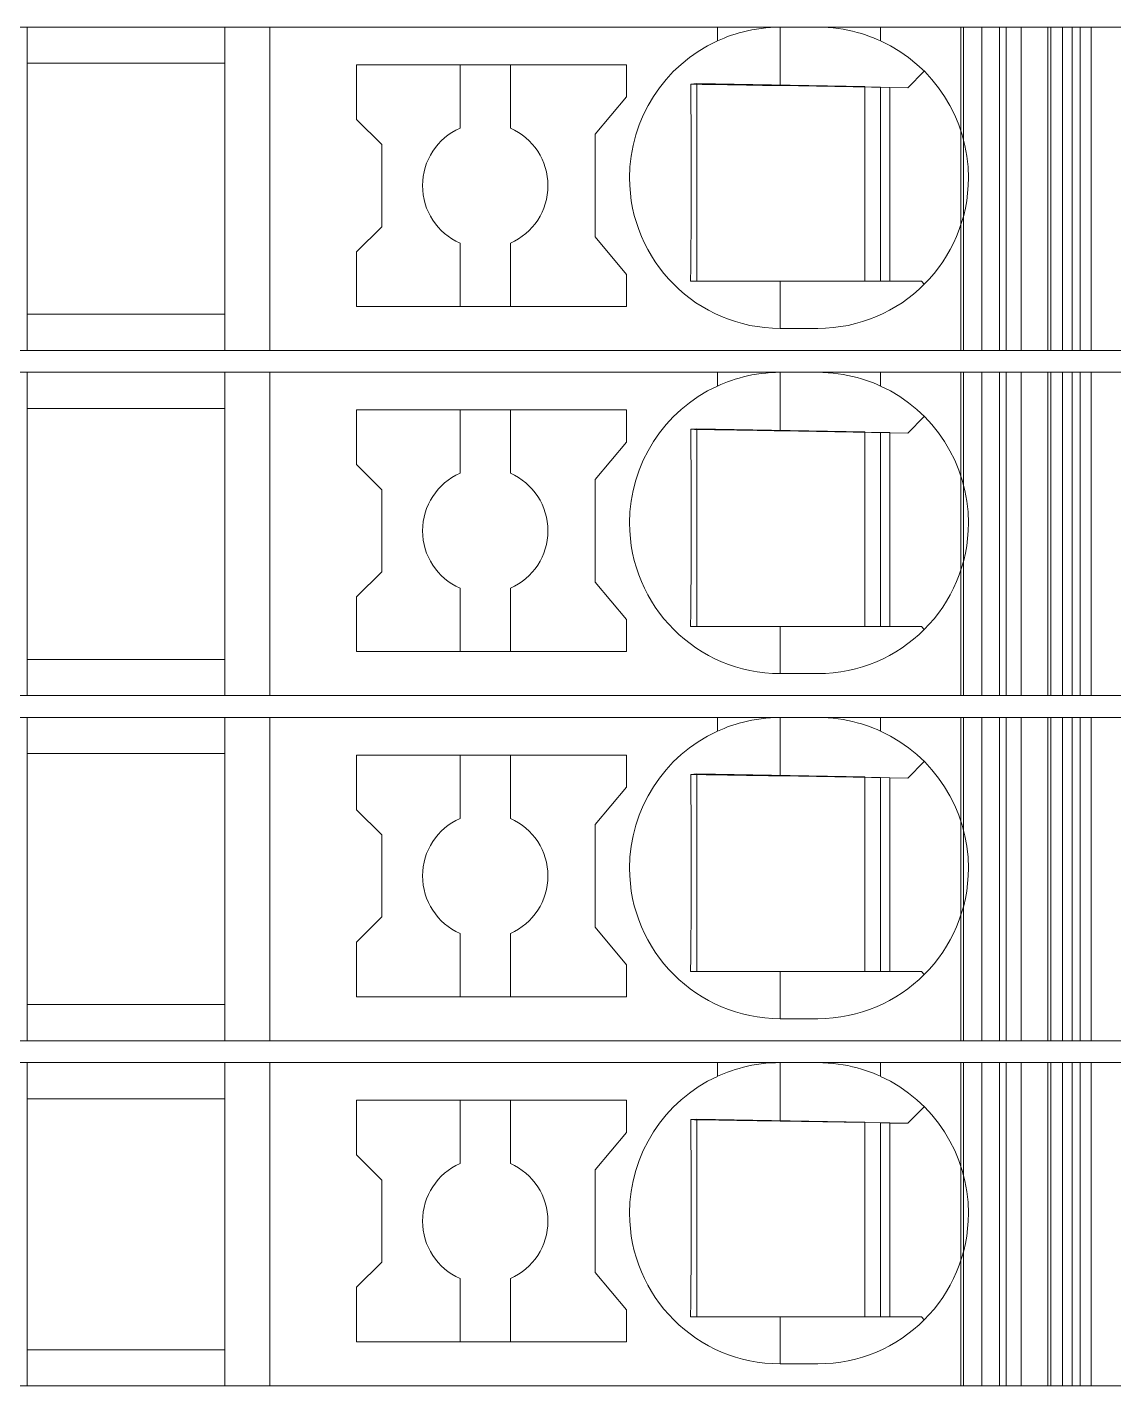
# Model space of a CAD drawing. Header units: millimetres. Extents: x 0 to 2100, y 0 to 1485.
# Drawn here: x 1258.05 to 1275.37, y 425.85 to 447.5 of the extents above; entities that cross this region are included whole.
import ezdxf
from ezdxf.enums import TextEntityAlignment as Align

# ---------------------------------------------------------------- set-up
doc = ezdxf.new("R2010")
doc.units = ezdxf.units.MM
for name, color, linetype, lineweight in [('EPLAN309', 5, 'Continuous', 5), ('EPLAN493', 5, 'Continuous', 5), ('MAIN-1', 7, 'Continuous', 5), ('MAIN-2', 7, 'Continuous', 5)]:
    doc.layers.add(name, color=color, linetype=linetype, lineweight=lineweight)
doc.styles.add('Tahoma', font='')
doc.styles.get('Tahoma').set_extended_font_data('Tahoma')

# ---------------------------------------------------------------- blocks, each defined once
blk = doc.blocks.new('EPLSYM_LibrarySPECIAL_Symbol12_Variant0_Placement8_64')
at = {"layer": 'EPLAN309', "lineweight": 13, "ltscale": 20}
blk.add_lwpolyline([(0, -5.15), (68.15, -5.15), (68.15, 0), (0, 0)], close=True, dxfattribs=at)
at = {"layer": 'EPLAN493', "color": 5, "style": 'Tahoma'}
blk.add_attdef('17_20450', text='', height=2.93475, dxfattribs=at).set_placement((0, -27.293475), align=Align.MIDDLE_RIGHT)
blk = doc.blocks.new('EPLSYM_LibrarySPECIAL_Symbol12_Variant0_Placement8_65')
at = {"layer": 'EPLAN309', "lineweight": 13, "ltscale": 20}
blk.add_lwpolyline([(0, -5.15), (68.15, -5.15), (68.15, 0), (0, 0)], close=True, dxfattribs=at)
at = {"layer": 'EPLAN493', "color": 5, "style": 'Tahoma'}
blk.add_attdef('17_20450', text='', height=2.93475, dxfattribs=at).set_placement((0, -27.293475), align=Align.MIDDLE_RIGHT)
blk = doc.blocks.new('EPLSYM_LibrarySPECIAL_Symbol12_Variant0_Placement8_66')
at = {"layer": 'EPLAN309', "lineweight": 13, "ltscale": 20}
blk.add_lwpolyline([(0, -5.15), (68.15, -5.15), (68.15, 0), (0, 0)], close=True, dxfattribs=at)
at = {"layer": 'EPLAN493', "color": 5, "style": 'Tahoma'}
blk.add_attdef('17_20450', text='', height=2.93475, dxfattribs=at).set_placement((0, -27.293475), align=Align.MIDDLE_RIGHT)
blk = doc.blocks.new('EPLSYM_LibrarySPECIAL_Symbol12_Variant0_Placement8_67')
at = {"layer": 'EPLAN309', "lineweight": 13, "ltscale": 20}
blk.add_lwpolyline([(0, -5.15), (68.15, -5.15), (68.15, 0), (0, 0)], close=True, dxfattribs=at)
at = {"layer": 'EPLAN493', "color": 5, "style": 'Tahoma'}
blk.add_attdef('17_20450', text='', height=2.93475, dxfattribs=at).set_placement((0, -27.293475), align=Align.MIDDLE_RIGHT)

msp = doc.modelspace()

# ---------------------------------------------------------------- linework, layer by layer
at = {"layer": 'MAIN-1'}
for p, q in [((1258.05, 447.5), (1261.2, 447.5)), ((1258.05, 447.5), (1258.05, 442.35)), ((1261.919, 447.5), (1261.2, 447.5)), ((1261.2, 442.35), (1261.2, 447.5)), ((1269.05, 447.5), (1261.919, 447.5)), ((1261.919, 447.5), (1261.919, 442.35)), ((1269.05, 447.5), (1270.05, 447.5)), ((1269.05, 447.282), (1269.05, 447.5)), ((1269.102, 447.305), (1269.05, 447.282)), ((1269.156, 447.327), (1269.102, 447.305)), ((1269.213, 447.349), (1269.156, 447.327)), ((1269.272, 447.37), (1269.213, 447.349)), ((1269.333, 447.39), (1269.272, 447.37)), ((1269.397, 447.409), (1269.333, 447.39)), ((1269.463, 447.427), (1269.397, 447.409)), ((1269.531, 447.443), (1269.463, 447.427)), ((1269.601, 447.458), (1269.531, 447.443)), ((1269.673, 447.47), (1269.601, 447.458)), ((1269.746, 447.481), (1269.673, 447.47)), ((1269.821, 447.489), (1269.746, 447.481)), ((1269.897, 447.495), (1269.821, 447.489)), ((1269.973, 447.499), (1269.897, 447.495)), ((1270.05, 447.5), (1269.973, 447.499)), ((1270.05, 446.568), (1270.05, 447.5)), ((1270.05, 447.5), (1270.65, 447.5)), ((1270.65, 447.5), (1270.732, 447.499)), ((1271.65, 447.5), (1270.65, 447.5)), ((1270.732, 447.499), (1270.814, 447.494)), ((1270.814, 447.494), (1270.896, 447.487)), ((1270.896, 447.487), (1270.975, 447.478)), ((1270.975, 447.478), (1271.053, 447.466)), ((1271.053, 447.466), (1271.13, 447.452)), ((1271.13, 447.452), (1271.204, 447.435)), ((1271.204, 447.435), (1271.275, 447.417)), ((1271.275, 447.417), (1271.345, 447.397)), ((1271.345, 447.397), (1271.411, 447.376)), ((1271.411, 447.376), (1271.475, 447.354)), ((1271.475, 447.354), (1271.536, 447.331)), ((1271.536, 447.331), (1271.594, 447.306)), ((1271.594, 447.306), (1271.65, 447.282)), ((1271.65, 447.5), (1274.704, 447.5)), ((1271.65, 447.282), (1271.65, 447.5)), ((1274.832, 447.5), (1274.704, 447.5)), ((1274.704, 442.35), (1274.704, 447.5)), ((1274.832, 447.5), (1275.367, 447.5)), ((1274.832, 442.35), (1274.832, 447.5)), ((1258.05, 446.925), (1261.2, 446.925)), ((1263.3, 446.9), (1263.3, 446.029)), ((1263.3, 446.9), (1267.6, 446.9)), ((1264.95, 446.9), (1264.95, 445.892)), ((1265.75, 445.892), (1265.75, 446.9)), ((1267.6, 446.389), (1267.6, 446.9)), ((1272.083, 446.533), (1272.347, 446.797)), ((1268.624, 446.592), (1268.625, 446.522)), ((1268.685, 446.591), (1268.624, 446.592)), ((1268.625, 446.522), (1268.625, 446.45)), ((1268.625, 446.45), (1268.626, 446.377)), ((1268.746, 446.59), (1268.685, 446.591)), ((1268.721, 446.591), (1268.721, 443.45)), ((1268.809, 446.589), (1268.746, 446.59)), ((1268.873, 446.588), (1268.809, 446.589)), ((1268.937, 446.587), (1268.873, 446.588)), ((1269.003, 446.586), (1268.937, 446.587)), ((1269.071, 446.585), (1269.003, 446.586)), ((1269.14, 446.584), (1269.071, 446.585)), ((1269.21, 446.582), (1269.14, 446.584)), ((1269.283, 446.581), (1269.21, 446.582)), ((1269.358, 446.58), (1269.283, 446.581)), ((1269.435, 446.579), (1269.358, 446.58)), ((1269.514, 446.577), (1269.435, 446.579)), ((1269.597, 446.576), (1269.514, 446.577)), ((1269.682, 446.575), (1269.597, 446.576)), ((1269.771, 446.573), (1269.682, 446.575)), ((1269.862, 446.571), (1269.771, 446.573)), ((1269.955, 446.57), (1269.862, 446.571)), ((1270.05, 446.568), (1269.955, 446.57)), ((1270.05, 446.568), (1272.083, 446.533)), ((1271.4, 446.545), (1271.4, 443.45)), ((1271.65, 443.45), (1271.65, 446.54)), ((1271.8, 446.538), (1271.8, 443.45)), ((1267.1, 445.793), (1267.6, 446.389)), ((1268.626, 446.377), (1268.627, 446.303)), ((1268.627, 446.303), (1268.628, 446.227)), ((1268.628, 446.227), (1268.628, 446.149)), ((1263.7, 445.629), (1263.3, 446.029)), ((1268.628, 446.149), (1268.629, 446.07)), ((1268.629, 446.07), (1268.63, 445.988)), ((1267.1, 445.793), (1267.1, 444.157)), ((1268.63, 445.988), (1268.63, 445.904)), ((1268.63, 445.904), (1268.631, 445.817)), ((1268.631, 445.817), (1268.631, 445.726)), ((1263.7, 445.629), (1263.7, 444.321)), ((1268.631, 445.726), (1268.632, 445.632)), ((1268.632, 445.632), (1268.633, 445.534)), ((1268.633, 445.534), (1268.633, 445.431)), ((1268.633, 445.431), (1268.633, 445.324)), ((1268.633, 445.324), (1268.633, 445.213)), ((1268.633, 445.213), (1268.634, 445.1)), ((1268.634, 445.1), (1268.633, 444.979)), ((1268.633, 444.979), (1268.633, 444.861)), ((1268.633, 444.747), (1268.632, 444.638)), ((1268.633, 444.861), (1268.633, 444.747)), ((1268.632, 444.534), (1268.631, 444.434)), ((1268.632, 444.638), (1268.632, 444.534)), ((1263.7, 444.321), (1263.3, 443.921)), ((1268.631, 444.339), (1268.63, 444.248)), ((1268.631, 444.434), (1268.631, 444.339)), ((1264.95, 444.058), (1264.95, 443.05)), ((1265.75, 444.058), (1265.75, 443.05)), ((1267.1, 444.157), (1267.6, 443.561)), ((1268.629, 444.159), (1268.628, 444.073)), ((1268.628, 444.073), (1268.628, 443.99)), ((1268.63, 444.248), (1268.629, 444.159)), ((1263.3, 443.921), (1263.3, 443.05)), ((1268.626, 443.829), (1268.625, 443.75)), ((1268.627, 443.908), (1268.626, 443.829)), ((1268.628, 443.99), (1268.627, 443.908)), ((1268.625, 443.75), (1268.624, 443.674)), ((1268.624, 443.674), (1268.624, 443.598)), ((1267.6, 443.05), (1267.6, 443.561)), ((1268.623, 443.524), (1268.622, 443.45)), ((1268.622, 443.45), (1268.683, 443.45)), ((1268.624, 443.598), (1268.623, 443.524)), ((1268.683, 443.45), (1268.746, 443.45)), ((1268.746, 443.45), (1268.809, 443.45)), ((1268.809, 443.45), (1268.873, 443.45)), ((1268.873, 443.45), (1268.939, 443.45)), ((1268.939, 443.45), (1269.005, 443.45)), ((1269.005, 443.45), (1269.074, 443.45)), ((1269.074, 443.45), (1269.144, 443.45)), ((1269.144, 443.45), (1269.215, 443.45)), ((1269.215, 443.45), (1269.289, 443.45)), ((1269.289, 443.45), (1269.364, 443.45)), ((1269.364, 443.45), (1269.442, 443.45)), ((1269.442, 443.45), (1269.522, 443.45)), ((1269.522, 443.45), (1269.605, 443.45)), ((1269.605, 443.45), (1269.69, 443.45)), ((1269.69, 443.45), (1269.778, 443.45)), ((1269.778, 443.45), (1269.867, 443.45)), ((1269.867, 443.45), (1269.958, 443.45)), ((1269.958, 443.45), (1270.05, 443.45)), ((1270.05, 443.45), (1272.3, 443.45)), ((1270.05, 443.45), (1270.05, 442.7)), ((1272.347, 443.403), (1272.3, 443.45)), ((1267.6, 443.05), (1263.3, 443.05)), ((1258.05, 442.925), (1261.2, 442.925)), ((1270.65, 442.7), (1270.05, 442.7)), ((1258.05, 442.35), (1261.2, 442.35)), ((1261.919, 442.35), (1261.2, 442.35)), ((1261.919, 442.35), (1274.704, 442.35)), ((1273.544, 442.35), (1273.544, 442.35)), ((1273.65, 442.35), (1273.65, 442.35)), ((1274.832, 442.35), (1274.704, 442.35)), ((1274.832, 442.35), (1275.367, 442.35)), ((1258.05, 442), (1261.2, 442)), ((1258.05, 442), (1258.05, 436.85)), ((1261.919, 442), (1261.2, 442)), ((1261.2, 436.85), (1261.2, 442)), ((1269.05, 442), (1261.919, 442)), ((1261.919, 442), (1261.919, 436.85)), ((1269.05, 442), (1270.05, 442)), ((1269.05, 441.782), (1269.05, 442)), ((1269.333, 441.89), (1269.272, 441.87)), ((1269.397, 441.909), (1269.333, 441.89)), ((1269.463, 441.927), (1269.397, 441.909)), ((1269.531, 441.943), (1269.463, 441.927)), ((1269.601, 441.958), (1269.531, 441.943)), ((1269.673, 441.97), (1269.601, 441.958)), ((1269.746, 441.981), (1269.673, 441.97)), ((1269.821, 441.989), (1269.746, 441.981)), ((1269.897, 441.995), (1269.821, 441.989)), ((1269.973, 441.999), (1269.897, 441.995)), ((1270.05, 442), (1269.973, 441.999)), ((1270.05, 441.068), (1270.05, 442)), ((1270.05, 442), (1270.65, 442)), ((1270.65, 442), (1270.732, 441.999)), ((1271.65, 442), (1270.65, 442)), ((1270.732, 441.999), (1270.814, 441.994)), ((1270.814, 441.994), (1270.896, 441.987)), ((1270.896, 441.987), (1270.975, 441.978)), ((1270.975, 441.978), (1271.053, 441.966)), ((1271.053, 441.966), (1271.13, 441.952)), ((1271.13, 441.952), (1271.204, 441.935)), ((1271.204, 441.935), (1271.275, 441.917)), ((1271.275, 441.917), (1271.345, 441.897)), ((1271.345, 441.897), (1271.411, 441.876)), ((1271.65, 442), (1274.704, 442)), ((1271.65, 441.782), (1271.65, 442)), ((1274.832, 442), (1274.704, 442)), ((1274.704, 436.85), (1274.704, 442)), ((1274.832, 442), (1275.367, 442)), ((1274.832, 436.85), (1274.832, 442)), ((1269.102, 441.805), (1269.05, 441.782)), ((1269.156, 441.827), (1269.102, 441.805)), ((1269.213, 441.849), (1269.156, 441.827)), ((1269.272, 441.87), (1269.213, 441.849)), ((1271.411, 441.876), (1271.475, 441.854)), ((1271.475, 441.854), (1271.536, 441.831)), ((1271.536, 441.831), (1271.594, 441.806)), ((1271.594, 441.806), (1271.65, 441.782)), ((1258.05, 441.425), (1261.2, 441.425)), ((1263.3, 441.4), (1263.3, 440.529)), ((1263.3, 441.4), (1267.6, 441.4)), ((1264.95, 441.4), (1264.95, 440.392)), ((1265.75, 440.392), (1265.75, 441.4)), ((1267.6, 440.889), (1267.6, 441.4)), ((1272.083, 441.033), (1272.347, 441.297)), ((1268.624, 441.092), (1268.625, 441.022)), ((1268.685, 441.091), (1268.624, 441.092)), ((1268.625, 441.022), (1268.625, 440.95)), ((1268.746, 441.09), (1268.685, 441.091)), ((1268.721, 441.091), (1268.721, 437.95)), ((1268.809, 441.089), (1268.746, 441.09)), ((1268.873, 441.088), (1268.809, 441.089)), ((1268.937, 441.087), (1268.873, 441.088)), ((1269.003, 441.086), (1268.937, 441.087)), ((1269.071, 441.085), (1269.003, 441.086)), ((1269.14, 441.084), (1269.071, 441.085)), ((1269.21, 441.082), (1269.14, 441.084)), ((1269.283, 441.081), (1269.21, 441.082)), ((1269.358, 441.08), (1269.283, 441.081)), ((1269.435, 441.079), (1269.358, 441.08)), ((1269.514, 441.077), (1269.435, 441.079)), ((1269.597, 441.076), (1269.514, 441.077)), ((1269.682, 441.075), (1269.597, 441.076)), ((1269.771, 441.073), (1269.682, 441.075)), ((1269.862, 441.071), (1269.771, 441.073)), ((1269.955, 441.07), (1269.862, 441.071)), ((1270.05, 441.068), (1269.955, 441.07)), ((1270.05, 441.068), (1272.083, 441.033)), ((1271.4, 441.045), (1271.4, 437.95)), ((1271.65, 437.95), (1271.65, 441.04)), ((1271.8, 441.038), (1271.8, 437.95)), ((1267.1, 440.293), (1267.6, 440.889)), ((1268.625, 440.95), (1268.626, 440.877)), ((1268.626, 440.877), (1268.627, 440.803)), ((1268.627, 440.803), (1268.628, 440.727)), ((1268.628, 440.727), (1268.628, 440.649)), ((1268.628, 440.649), (1268.629, 440.57)), ((1263.7, 440.129), (1263.3, 440.529)), ((1268.629, 440.57), (1268.63, 440.488)), ((1268.63, 440.488), (1268.63, 440.404)), ((1268.63, 440.404), (1268.631, 440.317)), ((1267.1, 440.293), (1267.1, 438.657)), ((1268.631, 440.317), (1268.631, 440.226)), ((1268.631, 440.226), (1268.632, 440.132)), ((1263.7, 440.129), (1263.7, 438.821)), ((1268.632, 440.132), (1268.633, 440.034)), ((1268.633, 440.034), (1268.633, 439.931)), ((1268.633, 439.931), (1268.633, 439.824)), ((1268.633, 439.824), (1268.633, 439.713)), ((1268.633, 439.713), (1268.634, 439.6)), ((1268.634, 439.6), (1268.633, 439.479)), ((1268.633, 439.479), (1268.633, 439.361)), ((1268.633, 439.361), (1268.633, 439.247)), ((1268.633, 439.247), (1268.632, 439.138)), ((1268.632, 439.138), (1268.632, 439.034)), ((1268.632, 439.034), (1268.631, 438.934)), ((1268.631, 438.934), (1268.631, 438.839)), ((1263.7, 438.821), (1263.3, 438.421)), ((1267.1, 438.657), (1267.6, 438.061)), ((1268.629, 438.659), (1268.628, 438.573)), ((1268.63, 438.748), (1268.629, 438.659)), ((1268.631, 438.839), (1268.63, 438.748)), ((1263.3, 438.421), (1263.3, 437.55)), ((1264.95, 438.558), (1264.95, 437.55)), ((1265.75, 438.558), (1265.75, 437.55)), ((1268.628, 438.49), (1268.627, 438.408)), ((1268.628, 438.573), (1268.628, 438.49)), ((1268.625, 438.25), (1268.624, 438.174)), ((1268.626, 438.329), (1268.625, 438.25)), ((1268.627, 438.408), (1268.626, 438.329)), ((1267.6, 437.55), (1267.6, 438.061)), ((1268.623, 438.024), (1268.622, 437.95)), ((1268.624, 438.098), (1268.623, 438.024)), ((1268.624, 438.174), (1268.624, 438.098)), ((1268.622, 437.95), (1268.683, 437.95)), ((1268.683, 437.95), (1268.746, 437.95)), ((1268.746, 437.95), (1268.809, 437.95)), ((1268.809, 437.95), (1268.873, 437.95)), ((1268.873, 437.95), (1268.939, 437.95)), ((1268.939, 437.95), (1269.005, 437.95)), ((1269.005, 437.95), (1269.074, 437.95)), ((1269.074, 437.95), (1269.144, 437.95)), ((1269.144, 437.95), (1269.215, 437.95)), ((1269.215, 437.95), (1269.289, 437.95)), ((1269.289, 437.95), (1269.364, 437.95)), ((1269.364, 437.95), (1269.442, 437.95)), ((1269.442, 437.95), (1269.522, 437.95)), ((1269.522, 437.95), (1269.605, 437.95)), ((1269.605, 437.95), (1269.69, 437.95)), ((1269.69, 437.95), (1269.778, 437.95)), ((1269.778, 437.95), (1269.867, 437.95)), ((1269.867, 437.95), (1269.958, 437.95)), ((1269.958, 437.95), (1270.05, 437.95)), ((1270.05, 437.95), (1272.3, 437.95)), ((1270.05, 437.95), (1270.05, 437.2)), ((1272.347, 437.903), (1272.3, 437.95)), ((1267.6, 437.55), (1263.3, 437.55)), ((1258.05, 437.425), (1261.2, 437.425)), ((1270.65, 437.2), (1270.05, 437.2)), ((1258.05, 436.85), (1261.2, 436.85)), ((1261.919, 436.85), (1261.2, 436.85)), ((1261.919, 436.85), (1274.704, 436.85)), ((1273.544, 436.85), (1273.544, 436.85)), ((1273.65, 436.85), (1273.65, 436.85)), ((1274.832, 436.85), (1274.704, 436.85)), ((1274.832, 436.85), (1275.367, 436.85)), ((1258.05, 436.5), (1261.2, 436.5)), ((1258.05, 436.5), (1258.05, 431.35)), ((1261.919, 436.5), (1261.2, 436.5)), ((1261.2, 431.35), (1261.2, 436.5)), ((1269.05, 436.5), (1261.919, 436.5)), ((1261.919, 436.5), (1261.919, 431.35)), ((1269.05, 436.5), (1270.05, 436.5)), ((1269.05, 436.282), (1269.05, 436.5)), ((1269.673, 436.47), (1269.601, 436.458)), ((1269.746, 436.481), (1269.673, 436.47)), ((1269.821, 436.489), (1269.746, 436.481)), ((1269.897, 436.495), (1269.821, 436.489)), ((1269.973, 436.499), (1269.897, 436.495)), ((1270.05, 436.5), (1269.973, 436.499)), ((1270.05, 435.568), (1270.05, 436.5)), ((1270.05, 436.5), (1270.65, 436.5)), ((1270.65, 436.5), (1270.732, 436.499)), ((1271.65, 436.5), (1270.65, 436.5)), ((1270.732, 436.499), (1270.814, 436.494)), ((1270.814, 436.494), (1270.896, 436.487)), ((1270.896, 436.487), (1270.975, 436.478)), ((1270.975, 436.478), (1271.053, 436.466)), ((1271.053, 436.466), (1271.13, 436.452)), ((1271.65, 436.5), (1274.704, 436.5)), ((1271.65, 436.282), (1271.65, 436.5)), ((1274.832, 436.5), (1274.704, 436.5)), ((1274.704, 431.35), (1274.704, 436.5)), ((1274.832, 436.5), (1275.367, 436.5)), ((1274.832, 431.35), (1274.832, 436.5)), ((1269.102, 436.305), (1269.05, 436.282)), ((1269.156, 436.327), (1269.102, 436.305)), ((1269.213, 436.349), (1269.156, 436.327)), ((1269.272, 436.37), (1269.213, 436.349)), ((1269.333, 436.39), (1269.272, 436.37)), ((1269.397, 436.409), (1269.333, 436.39)), ((1269.463, 436.427), (1269.397, 436.409)), ((1269.531, 436.443), (1269.463, 436.427)), ((1269.601, 436.458), (1269.531, 436.443)), ((1271.13, 436.452), (1271.204, 436.435)), ((1271.204, 436.435), (1271.275, 436.417)), ((1271.275, 436.417), (1271.345, 436.397)), ((1271.345, 436.397), (1271.411, 436.376)), ((1271.411, 436.376), (1271.475, 436.354)), ((1271.475, 436.354), (1271.536, 436.331)), ((1271.536, 436.331), (1271.594, 436.306)), ((1271.594, 436.306), (1271.65, 436.282)), ((1258.05, 435.925), (1261.2, 435.925)), ((1263.3, 435.9), (1263.3, 435.029)), ((1263.3, 435.9), (1267.6, 435.9)), ((1264.95, 435.9), (1264.95, 434.892)), ((1265.75, 434.892), (1265.75, 435.9)), ((1267.6, 435.389), (1267.6, 435.9)), ((1272.083, 435.533), (1272.347, 435.797)), ((1267.1, 434.793), (1267.6, 435.389)), ((1268.624, 435.592), (1268.625, 435.522)), ((1268.685, 435.591), (1268.624, 435.592)), ((1268.625, 435.522), (1268.625, 435.45)), ((1268.625, 435.45), (1268.626, 435.377)), ((1268.746, 435.59), (1268.685, 435.591)), ((1268.721, 435.591), (1268.721, 432.45)), ((1268.809, 435.589), (1268.746, 435.59)), ((1268.873, 435.588), (1268.809, 435.589)), ((1268.937, 435.587), (1268.873, 435.588)), ((1269.003, 435.586), (1268.937, 435.587)), ((1269.071, 435.585), (1269.003, 435.586)), ((1269.14, 435.584), (1269.071, 435.585)), ((1269.21, 435.582), (1269.14, 435.584)), ((1269.283, 435.581), (1269.21, 435.582)), ((1269.358, 435.58), (1269.283, 435.581)), ((1269.435, 435.579), (1269.358, 435.58)), ((1269.514, 435.577), (1269.435, 435.579)), ((1269.597, 435.576), (1269.514, 435.577)), ((1269.682, 435.575), (1269.597, 435.576)), ((1269.771, 435.573), (1269.682, 435.575)), ((1269.862, 435.571), (1269.771, 435.573)), ((1269.955, 435.57), (1269.862, 435.571)), ((1270.05, 435.568), (1269.955, 435.57)), ((1270.05, 435.568), (1272.083, 435.533)), ((1271.4, 435.545), (1271.4, 432.45)), ((1271.65, 432.45), (1271.65, 435.54)), ((1271.8, 435.538), (1271.8, 432.45)), ((1268.626, 435.377), (1268.627, 435.303)), ((1268.627, 435.303), (1268.628, 435.227)), ((1268.628, 435.227), (1268.628, 435.149)), ((1263.7, 434.629), (1263.3, 435.029)), ((1268.628, 435.149), (1268.629, 435.07)), ((1268.629, 435.07), (1268.63, 434.988)), ((1268.63, 434.988), (1268.63, 434.904)), ((1267.1, 434.793), (1267.1, 433.157)), ((1268.63, 434.904), (1268.631, 434.817)), ((1268.631, 434.817), (1268.631, 434.726)), ((1263.7, 434.629), (1263.7, 433.321)), ((1268.631, 434.726), (1268.632, 434.632)), ((1268.632, 434.632), (1268.633, 434.534)), ((1268.633, 434.534), (1268.633, 434.431)), ((1268.633, 434.431), (1268.633, 434.324)), ((1268.633, 434.324), (1268.633, 434.213)), ((1268.633, 434.213), (1268.634, 434.1)), ((1268.634, 434.1), (1268.633, 433.979)), ((1268.633, 433.979), (1268.633, 433.861)), ((1268.633, 433.747), (1268.632, 433.638)), ((1268.633, 433.861), (1268.633, 433.747)), ((1268.632, 433.534), (1268.631, 433.434)), ((1268.631, 433.434), (1268.631, 433.339)), ((1268.632, 433.638), (1268.632, 433.534)), ((1263.7, 433.321), (1263.3, 432.921)), ((1268.63, 433.248), (1268.629, 433.159)), ((1268.631, 433.339), (1268.63, 433.248)), ((1264.95, 433.058), (1264.95, 432.05)), ((1265.75, 433.058), (1265.75, 432.05)), ((1267.1, 433.157), (1267.6, 432.561)), ((1268.629, 433.159), (1268.628, 433.073)), ((1268.628, 433.073), (1268.628, 432.99)), ((1263.3, 432.921), (1263.3, 432.05)), ((1268.626, 432.829), (1268.625, 432.75)), ((1268.627, 432.908), (1268.626, 432.829)), ((1268.628, 432.99), (1268.627, 432.908)), ((1268.624, 432.598), (1268.623, 432.524)), ((1268.625, 432.75), (1268.624, 432.674)), ((1268.624, 432.674), (1268.624, 432.598)), ((1267.6, 432.05), (1267.6, 432.561)), ((1268.623, 432.524), (1268.622, 432.45)), ((1268.622, 432.45), (1268.683, 432.45)), ((1268.683, 432.45), (1268.746, 432.45)), ((1268.746, 432.45), (1268.809, 432.45)), ((1268.809, 432.45), (1268.873, 432.45)), ((1268.873, 432.45), (1268.939, 432.45)), ((1268.939, 432.45), (1269.005, 432.45)), ((1269.005, 432.45), (1269.074, 432.45)), ((1269.074, 432.45), (1269.144, 432.45)), ((1269.144, 432.45), (1269.215, 432.45)), ((1269.215, 432.45), (1269.289, 432.45)), ((1269.289, 432.45), (1269.364, 432.45)), ((1269.364, 432.45), (1269.442, 432.45)), ((1269.442, 432.45), (1269.522, 432.45)), ((1269.522, 432.45), (1269.605, 432.45)), ((1269.605, 432.45), (1269.69, 432.45)), ((1269.69, 432.45), (1269.778, 432.45)), ((1269.778, 432.45), (1269.867, 432.45)), ((1269.867, 432.45), (1269.958, 432.45)), ((1269.958, 432.45), (1270.05, 432.45)), ((1270.05, 432.45), (1272.3, 432.45)), ((1270.05, 432.45), (1270.05, 431.7)), ((1272.347, 432.403), (1272.3, 432.45)), ((1258.05, 431.925), (1261.2, 431.925)), ((1267.6, 432.05), (1263.3, 432.05)), ((1270.65, 431.7), (1270.05, 431.7)), ((1258.05, 431.35), (1261.2, 431.35)), ((1261.919, 431.35), (1261.2, 431.35)), ((1261.919, 431.35), (1274.704, 431.35)), ((1273.544, 431.35), (1273.544, 431.35)), ((1273.65, 431.35), (1273.65, 431.35)), ((1274.832, 431.35), (1274.704, 431.35)), ((1274.832, 431.35), (1275.367, 431.35)), ((1258.05, 431), (1261.2, 431)), ((1258.05, 431), (1258.05, 425.85)), ((1261.919, 431), (1261.2, 431)), ((1261.2, 425.85), (1261.2, 431)), ((1269.05, 431), (1261.919, 431)), ((1261.919, 431), (1261.919, 425.85)), ((1269.05, 431), (1270.05, 431)), ((1269.05, 430.782), (1269.05, 431)), ((1269.213, 430.849), (1269.156, 430.827)), ((1269.272, 430.87), (1269.213, 430.849)), ((1269.333, 430.89), (1269.272, 430.87)), ((1269.397, 430.909), (1269.333, 430.89)), ((1269.463, 430.927), (1269.397, 430.909)), ((1269.531, 430.943), (1269.463, 430.927)), ((1269.601, 430.958), (1269.531, 430.943)), ((1269.673, 430.97), (1269.601, 430.958)), ((1269.746, 430.981), (1269.673, 430.97)), ((1269.821, 430.989), (1269.746, 430.981)), ((1269.897, 430.995), (1269.821, 430.989)), ((1269.973, 430.999), (1269.897, 430.995)), ((1270.05, 431), (1269.973, 430.999)), ((1270.05, 430.068), (1270.05, 431)), ((1270.05, 431), (1270.65, 431)), ((1270.65, 431), (1270.732, 430.999)), ((1271.65, 431), (1270.65, 431)), ((1270.732, 430.999), (1270.814, 430.994)), ((1270.814, 430.994), (1270.896, 430.987)), ((1270.896, 430.987), (1270.975, 430.978)), ((1270.975, 430.978), (1271.053, 430.966)), ((1271.053, 430.966), (1271.13, 430.952)), ((1271.13, 430.952), (1271.204, 430.935)), ((1271.204, 430.935), (1271.275, 430.917)), ((1271.275, 430.917), (1271.345, 430.897)), ((1271.345, 430.897), (1271.411, 430.876)), ((1271.411, 430.876), (1271.475, 430.854)), ((1271.475, 430.854), (1271.536, 430.831)), ((1271.65, 431), (1274.704, 431)), ((1271.65, 430.782), (1271.65, 431)), ((1274.832, 431), (1274.704, 431)), ((1274.704, 425.85), (1274.704, 431)), ((1274.832, 431), (1275.367, 431)), ((1274.832, 425.85), (1274.832, 431)), ((1269.102, 430.805), (1269.05, 430.782)), ((1269.156, 430.827), (1269.102, 430.805)), ((1271.536, 430.831), (1271.594, 430.806)), ((1271.594, 430.806), (1271.65, 430.782)), ((1258.05, 430.425), (1261.2, 430.425)), ((1263.3, 430.4), (1263.3, 429.529)), ((1263.3, 430.4), (1267.6, 430.4)), ((1264.95, 430.4), (1264.95, 429.392)), ((1265.75, 429.392), (1265.75, 430.4)), ((1267.6, 429.889), (1267.6, 430.4)), ((1272.083, 430.033), (1272.347, 430.297)), ((1268.624, 430.092), (1268.625, 430.022)), ((1268.685, 430.091), (1268.624, 430.092)), ((1268.625, 430.022), (1268.625, 429.95)), ((1268.746, 430.09), (1268.685, 430.091)), ((1268.721, 430.091), (1268.721, 426.95)), ((1268.809, 430.089), (1268.746, 430.09)), ((1268.873, 430.088), (1268.809, 430.089)), ((1268.937, 430.087), (1268.873, 430.088)), ((1269.003, 430.086), (1268.937, 430.087)), ((1269.071, 430.085), (1269.003, 430.086)), ((1269.14, 430.084), (1269.071, 430.085)), ((1269.21, 430.082), (1269.14, 430.084)), ((1269.283, 430.081), (1269.21, 430.082)), ((1269.358, 430.08), (1269.283, 430.081)), ((1269.435, 430.079), (1269.358, 430.08)), ((1269.514, 430.077), (1269.435, 430.079)), ((1269.597, 430.076), (1269.514, 430.077)), ((1269.682, 430.075), (1269.597, 430.076)), ((1269.771, 430.073), (1269.682, 430.075)), ((1269.862, 430.071), (1269.771, 430.073)), ((1269.955, 430.07), (1269.862, 430.071)), ((1270.05, 430.068), (1269.955, 430.07)), ((1270.05, 430.068), (1272.083, 430.033)), ((1271.4, 430.045), (1271.4, 426.95)), ((1271.65, 426.95), (1271.65, 430.04)), ((1271.8, 430.038), (1271.8, 426.95)), ((1267.1, 429.293), (1267.6, 429.889)), ((1268.625, 429.95), (1268.626, 429.877)), ((1268.626, 429.877), (1268.627, 429.803)), ((1268.627, 429.803), (1268.628, 429.727)), ((1268.628, 429.727), (1268.628, 429.649)), ((1268.628, 429.649), (1268.629, 429.57)), ((1268.629, 429.57), (1268.63, 429.488)), ((1263.7, 429.129), (1263.3, 429.529)), ((1268.63, 429.488), (1268.63, 429.404)), ((1268.63, 429.404), (1268.631, 429.317)), ((1263.7, 429.129), (1263.7, 427.821)), ((1267.1, 429.293), (1267.1, 427.657)), ((1268.631, 429.317), (1268.631, 429.226)), ((1268.631, 429.226), (1268.632, 429.132)), ((1268.632, 429.132), (1268.633, 429.034)), ((1268.633, 429.034), (1268.633, 428.931)), ((1268.633, 428.931), (1268.633, 428.824)), ((1268.633, 428.824), (1268.633, 428.713)), ((1268.633, 428.713), (1268.634, 428.6)), ((1268.634, 428.6), (1268.633, 428.479)), ((1268.633, 428.479), (1268.633, 428.361)), ((1268.633, 428.247), (1268.632, 428.138)), ((1268.633, 428.361), (1268.633, 428.247)), ((1268.632, 428.034), (1268.631, 427.934)), ((1268.632, 428.138), (1268.632, 428.034)), ((1263.7, 427.821), (1263.3, 427.421)), ((1268.631, 427.839), (1268.63, 427.748)), ((1268.631, 427.934), (1268.631, 427.839)), ((1267.1, 427.657), (1267.6, 427.061)), ((1268.629, 427.659), (1268.628, 427.573)), ((1268.63, 427.748), (1268.629, 427.659)), ((1263.3, 427.421), (1263.3, 426.55)), ((1264.95, 427.558), (1264.95, 426.55)), ((1265.75, 427.558), (1265.75, 426.55)), ((1268.627, 427.408), (1268.626, 427.329)), ((1268.628, 427.49), (1268.627, 427.408)), ((1268.628, 427.573), (1268.628, 427.49)), ((1268.625, 427.25), (1268.624, 427.174)), ((1268.624, 427.174), (1268.624, 427.098)), ((1268.626, 427.329), (1268.625, 427.25)), ((1267.6, 426.55), (1267.6, 427.061)), ((1268.623, 427.024), (1268.622, 426.95)), ((1268.622, 426.95), (1268.683, 426.95)), ((1268.624, 427.098), (1268.623, 427.024)), ((1268.683, 426.95), (1268.746, 426.95)), ((1268.746, 426.95), (1268.809, 426.95)), ((1268.809, 426.95), (1268.873, 426.95)), ((1268.873, 426.95), (1268.939, 426.95)), ((1268.939, 426.95), (1269.005, 426.95)), ((1269.005, 426.95), (1269.074, 426.95)), ((1269.074, 426.95), (1269.144, 426.95)), ((1269.144, 426.95), (1269.215, 426.95)), ((1269.215, 426.95), (1269.289, 426.95)), ((1269.289, 426.95), (1269.364, 426.95)), ((1269.364, 426.95), (1269.442, 426.95)), ((1269.442, 426.95), (1269.522, 426.95)), ((1269.522, 426.95), (1269.605, 426.95)), ((1269.605, 426.95), (1269.69, 426.95)), ((1269.69, 426.95), (1269.778, 426.95)), ((1269.778, 426.95), (1269.867, 426.95)), ((1269.867, 426.95), (1269.958, 426.95)), ((1269.958, 426.95), (1270.05, 426.95)), ((1270.05, 426.95), (1272.3, 426.95)), ((1270.05, 426.95), (1270.05, 426.2)), ((1272.347, 426.903), (1272.3, 426.95)), ((1267.6, 426.55), (1263.3, 426.55)), ((1258.05, 426.425), (1261.2, 426.425)), ((1270.65, 426.2), (1270.05, 426.2)), ((1258.05, 425.85), (1261.2, 425.85)), ((1261.919, 425.85), (1261.2, 425.85)), ((1261.919, 425.85), (1274.704, 425.85)), ((1273.544, 425.85), (1273.544, 425.85)), ((1273.65, 425.85), (1273.65, 425.85)), ((1274.832, 425.85), (1274.704, 425.85)), ((1274.832, 425.85), (1275.367, 425.85))]:
    msp.add_line(p, q, dxfattribs=at)
for centre, radius, start, end in [((1270.05, 445.1), 2.4, 114.6244, 180), ((1270.65, 445.1), 2.4, 0, 65.3756), ((1265.35, 444.975), 1, 113.5782, 180), ((1265.35, 444.975), 1, 0, 66.4218), ((1265.35, 444.975), 1, 180, 246.4218), ((1265.35, 444.975), 1, 293.5782, 0), ((1270.05, 445.1), 2.4, 180, 270), ((1270.65, 445.1), 2.4, 270, 0), ((1270.05, 439.6), 2.4, 114.6244, 180), ((1270.65, 439.6), 2.4, 0, 65.3756), ((1265.35, 439.475), 1, 113.5782, 180), ((1265.35, 439.475), 1, 0, 66.4218), ((1270.05, 439.6), 2.4, 180, 270), ((1270.65, 439.6), 2.4, 270, 0), ((1265.35, 439.475), 1, 180, 246.4218), ((1265.35, 439.475), 1, 293.5782, 0), ((1270.05, 434.1), 2.4, 114.6244, 180), ((1270.65, 434.1), 2.4, 0, 65.3756), ((1265.35, 433.975), 1, 113.5782, 180), ((1265.35, 433.975), 1, 0, 66.4218), ((1270.05, 434.1), 2.4, 180, 270), ((1270.65, 434.1), 2.4, 270, 0), ((1265.35, 433.975), 1, 180, 246.4218), ((1265.35, 433.975), 1, 293.5782, 0), ((1270.05, 428.6), 2.4, 114.6244, 180), ((1270.65, 428.6), 2.4, 0, 65.3756), ((1265.35, 428.475), 1, 113.5782, 180), ((1265.35, 428.475), 1, 0, 66.4218), ((1265.35, 428.475), 1, 180, 246.4218), ((1265.35, 428.475), 1, 293.5782, 0), ((1270.05, 428.6), 2.4, 180, 270), ((1270.65, 428.6), 2.4, 270, 0)]:
    msp.add_arc(centre, radius, start, end, dxfattribs=at)
at = {"layer": 'MAIN-2'}
for p, q in [((1272.931, 442.35), (1272.931, 447.5)), ((1272.971, 447.5), (1272.971, 442.35)), ((1273.262, 447.5), (1273.262, 442.35)), ((1273.544, 442.35), (1273.544, 447.5)), ((1273.65, 442.35), (1273.65, 447.5)), ((1273.891, 447.5), (1273.891, 442.35)), ((1274.316, 447.5), (1274.316, 442.35)), ((1274.361, 447.5), (1274.361, 442.35)), ((1274.363, 442.35), (1274.363, 447.5)), ((1274.55, 447.5), (1274.55, 442.35)), ((1275.008, 442.35), (1275.008, 447.5)), ((1268.721, 446.6), (1268.624, 446.592)), ((1268.721, 446.6), (1268.721, 446.591)), ((1271.4, 446.553), (1268.721, 446.6)), ((1271.4, 446.548), (1271.4, 446.553)), ((1271.65, 446.543), (1271.4, 446.548)), ((1271.4, 446.548), (1271.4, 446.545)), ((1271.65, 446.543), (1271.65, 446.542)), ((1271.8, 446.539), (1271.65, 446.542)), ((1271.65, 446.54), (1271.65, 446.542)), ((1271.8, 446.538), (1271.8, 446.539)), ((1271.8, 446.538), (1272.083, 446.533)), ((1271.8, 446.538), (1271.8, 446.538)), ((1271.4, 443.45), (1271.4, 443.45)), ((1271.65, 443.45), (1271.65, 443.45)), ((1272.347, 443.403), (1272.347, 443.403)), ((1272.931, 436.85), (1272.931, 442)), ((1272.971, 442), (1272.971, 436.85)), ((1273.262, 442), (1273.262, 436.85)), ((1273.544, 436.85), (1273.544, 442)), ((1273.65, 436.85), (1273.65, 442)), ((1273.891, 442), (1273.891, 436.85)), ((1274.316, 442), (1274.316, 436.85)), ((1274.361, 442), (1274.361, 436.85)), ((1274.363, 436.85), (1274.363, 442)), ((1274.55, 442), (1274.55, 436.85)), ((1275.008, 436.85), (1275.008, 442)), ((1268.721, 441.1), (1268.624, 441.092)), ((1268.721, 441.1), (1268.721, 441.091)), ((1271.4, 441.053), (1268.721, 441.1)), ((1271.4, 441.048), (1271.4, 441.053)), ((1271.65, 441.043), (1271.4, 441.048)), ((1271.4, 441.048), (1271.4, 441.045)), ((1271.65, 441.043), (1271.65, 441.042)), ((1271.8, 441.039), (1271.65, 441.042)), ((1271.65, 441.04), (1271.65, 441.042)), ((1271.8, 441.038), (1271.8, 441.039)), ((1271.8, 441.038), (1272.083, 441.033)), ((1271.8, 441.038), (1271.8, 441.038)), ((1271.4, 437.95), (1271.4, 437.95)), ((1271.65, 437.95), (1271.65, 437.95)), ((1272.347, 437.903), (1272.347, 437.903)), ((1272.931, 431.35), (1272.931, 436.5)), ((1272.971, 436.5), (1272.971, 431.35)), ((1273.262, 436.5), (1273.262, 431.35)), ((1273.544, 431.35), (1273.544, 436.5)), ((1273.65, 431.35), (1273.65, 436.5)), ((1273.891, 436.5), (1273.891, 431.35)), ((1274.316, 436.5), (1274.316, 431.35)), ((1274.361, 436.5), (1274.361, 431.35)), ((1274.363, 431.35), (1274.363, 436.5)), ((1274.55, 436.5), (1274.55, 431.35)), ((1275.008, 431.35), (1275.008, 436.5)), ((1268.721, 435.6), (1268.624, 435.592)), ((1268.721, 435.6), (1268.721, 435.591)), ((1271.4, 435.553), (1268.721, 435.6)), ((1271.4, 435.548), (1271.4, 435.553)), ((1271.65, 435.543), (1271.4, 435.548)), ((1271.4, 435.548), (1271.4, 435.545)), ((1271.65, 435.543), (1271.65, 435.542)), ((1271.8, 435.539), (1271.65, 435.542)), ((1271.65, 435.54), (1271.65, 435.542)), ((1271.8, 435.538), (1271.8, 435.539)), ((1271.8, 435.538), (1272.083, 435.533)), ((1271.8, 435.538), (1271.8, 435.538)), ((1271.4, 432.45), (1271.4, 432.45)), ((1271.65, 432.45), (1271.65, 432.45)), ((1272.347, 432.403), (1272.347, 432.403)), ((1272.931, 425.85), (1272.931, 431)), ((1272.971, 431), (1272.971, 425.85)), ((1273.262, 431), (1273.262, 425.85)), ((1273.544, 425.85), (1273.544, 431)), ((1273.65, 425.85), (1273.65, 431)), ((1273.891, 431), (1273.891, 425.85)), ((1274.316, 431), (1274.316, 425.85)), ((1274.361, 431), (1274.361, 425.85)), ((1274.363, 425.85), (1274.363, 431)), ((1274.55, 431), (1274.55, 425.85)), ((1275.008, 425.85), (1275.008, 431)), ((1268.721, 430.1), (1268.624, 430.092)), ((1268.721, 430.1), (1268.721, 430.091)), ((1271.4, 430.053), (1268.721, 430.1)), ((1271.4, 430.048), (1271.4, 430.053)), ((1271.65, 430.043), (1271.4, 430.048)), ((1271.4, 430.048), (1271.4, 430.045)), ((1271.65, 430.043), (1271.65, 430.042)), ((1271.8, 430.039), (1271.65, 430.042)), ((1271.65, 430.04), (1271.65, 430.042)), ((1271.8, 430.038), (1271.8, 430.039)), ((1271.8, 430.038), (1272.083, 430.033)), ((1271.8, 430.038), (1271.8, 430.038)), ((1271.4, 426.95), (1271.4, 426.95)), ((1271.65, 426.95), (1271.65, 426.95)), ((1272.347, 426.903), (1272.347, 426.903))]:
    msp.add_line(p, q, dxfattribs=at)

# ---------------------------------------------------------------- block references
for name, p in [('EPLSYM_LibrarySPECIAL_Symbol12_Variant0_Placement8_64', (1222, 447.5)), ('EPLSYM_LibrarySPECIAL_Symbol12_Variant0_Placement8_65', (1222, 442)), ('EPLSYM_LibrarySPECIAL_Symbol12_Variant0_Placement8_66', (1222, 436.5)), ('EPLSYM_LibrarySPECIAL_Symbol12_Variant0_Placement8_67', (1222, 431))]:
    msp.add_blockref(name, p)

doc.saveas('drawing.dxf')
